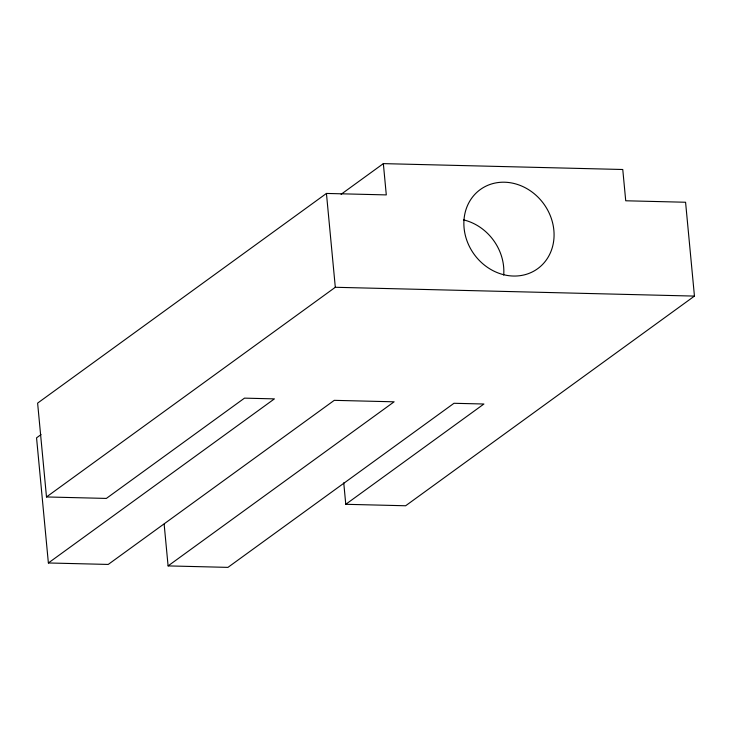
<?xml version="1.0" encoding="UTF-8"?>
<svg xmlns="http://www.w3.org/2000/svg" width="731" height="731" viewBox="0 0 731 731"><rect width="100%" height="100%" fill="white"/><g stroke="black" fill="none" stroke-linecap="round" stroke-linejoin="round"><path stroke-width="1.1" d="M343.744 482.816L345.772 504.299L405.632 505.761L694.45 296.092L685.577 202.249L625.727 200.778L622.766 169.501L383.346 163.625L386.297 194.903L326.437 193.441L37.619 403.11L46.492 496.952L106.351 498.423L244.483 398.139L274.408 398.879L48.374 562.971L36.55 437.842L41.037 434.589M341.075 194.309L383.346 163.625M46.492 496.952L335.31 287.283L694.45 296.092M164.146 524.2L168.093 565.904L394.119 401.812L334.268 400.341L108.234 564.433L48.374 562.971M345.772 504.299L483.904 404.015L453.978 403.284L227.944 567.375L168.093 565.904M326.437 193.441L335.31 287.283M463.491 219.867A48.886 42.992 54 0 1 503.696 275.094M464.011 219.62A48.886 42.992 54 0 0 528.248 273.677A48.886 42.992 54 0 0 534.644 194.071A48.886 42.992 54 0 0 464.011 219.62"/></g></svg>
